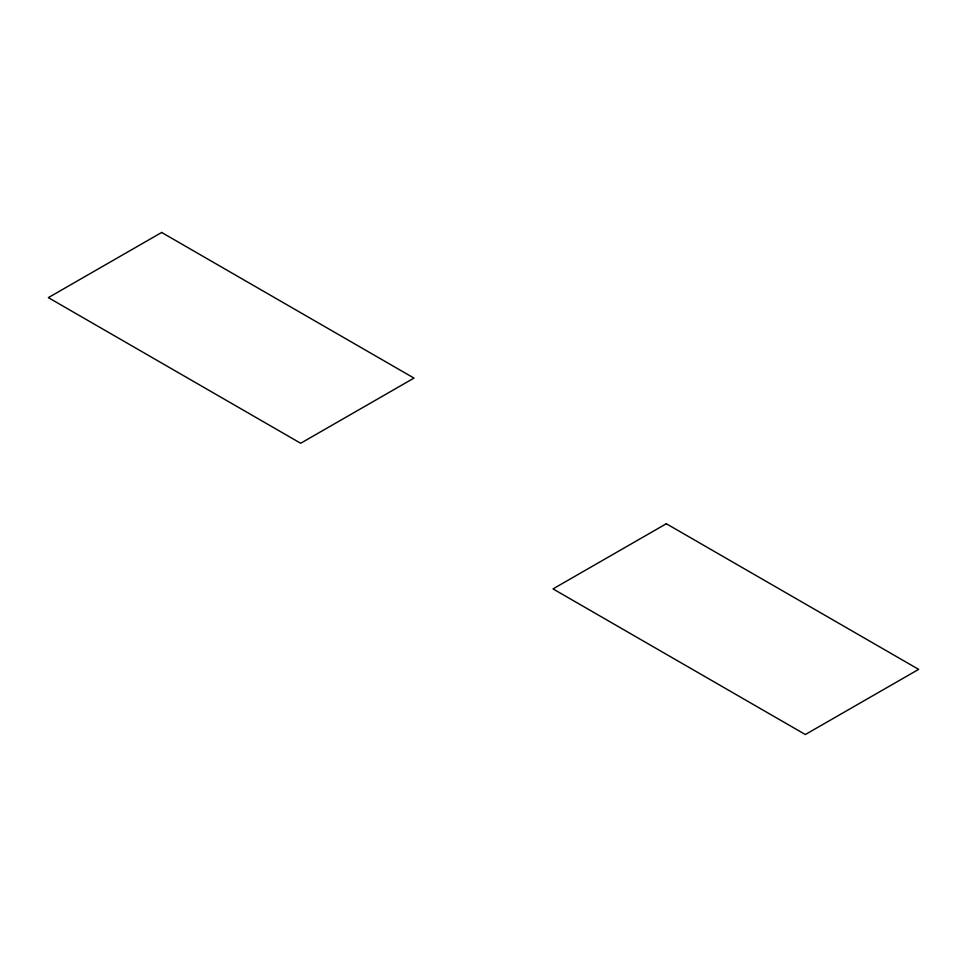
<?xml version="1.0" encoding="UTF-8"?>
<svg xmlns="http://www.w3.org/2000/svg" width="967" height="967" viewBox="0 0 967 967"><rect width="100%" height="100%" fill="white"/><g stroke="black" fill="none" stroke-linecap="round" stroke-linejoin="round"><path stroke-width="1.45" d="M161.658 232.467L48.35 297.631L300.677 443.261L413.985 378.097L161.658 232.467M666.323 523.739L553.015 588.903L805.342 734.533L918.65 669.369L666.323 523.739"/></g></svg>
